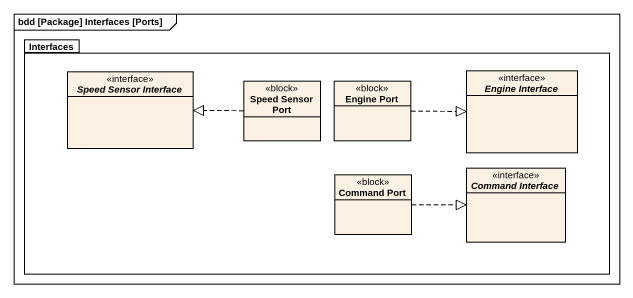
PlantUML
@startuml
mainframe bdd [Package] Interfaces [Ports]
hide circle
hide empty members
package Interfaces {
  interface "Speed Sensor Interface" as Speed_Sensor_Interface
  class "Speed Sensor Port" as Speed_Sensor_Port <<block>>
  class "Engine Port" as Engine_Port <<block>>
  interface "Engine Interface" as Engine_Interface
  class "Command Port" as Command_Port <<block>>
  interface "Command Interface" as Command_Interface
}
Speed_Sensor_Port .left.|> Speed_Sensor_Interface
Engine_Port .right.|> Engine_Interface
Command_Port .right.|> Command_Interface
@enduml
